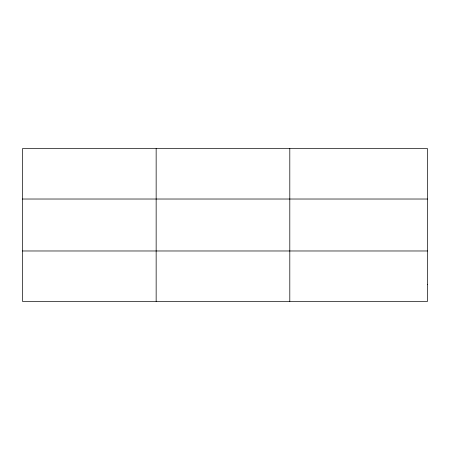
<?xml version="1.0" encoding="UTF-8"?>
<svg xmlns="http://www.w3.org/2000/svg" width="450" height="450" viewBox="0 0 450 450"><rect width="100%" height="100%" fill="white"/><g stroke="black" fill="none" stroke-linecap="round" stroke-linejoin="round"><path stroke-width="0.67" d="M156.15 301.404L156.15 148.596M289.8 301.404L289.8 148.596M22.5 199.024L427.5 199.024M22.5 250.976L427.5 250.976M427.5 284.597L427.5 301.404L22.5 301.404L22.5 148.596L427.5 148.596L427.5 284.597"/></g></svg>
